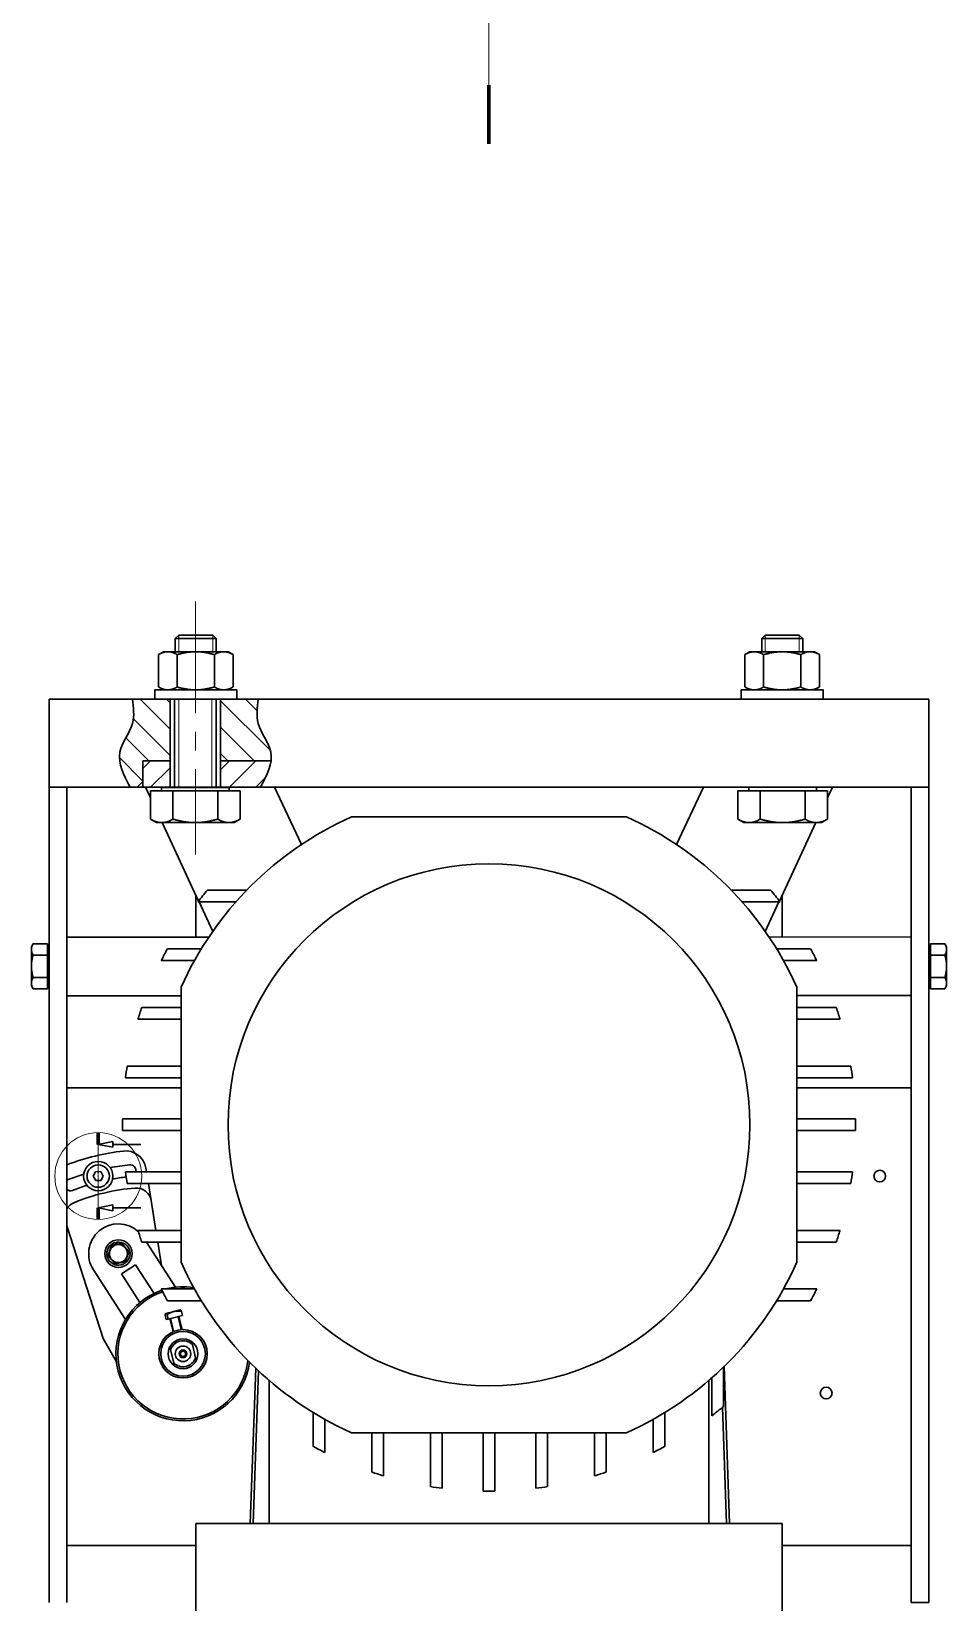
# Model space of a CAD drawing. Header units: millimetres. Extents: x 587 to 10361, y -8386 to 1488.
# Drawn here: x 5961.8 to 6117.9, y -119.8 to 148.1 of the extents above; entities that cross this region are included whole.
import ezdxf

# ---------------------------------------------------------------- set-up
doc = ezdxf.new("R2010")
doc.units = ezdxf.units.MM
doc.linetypes.add('ACAD_ISO10W100', pattern=[18, 12, -3, 0, -3])
doc.linetypes.add('CENTER2', pattern=[28.575, 19.05, -3.175, 3.175, -3.175])
for name, color, linetype, lineweight in [('Bgruba', 130, 'Continuous', 70), ('Cienka', 30, 'Continuous', 0), ('Gruba', 7, 'Continuous', 30), ('Kreskowanie', 10, 'Continuous', 0), ('Przekrój', 50, 'Continuous', 15), ('Symetria', 210, 'ACAD_ISO10W100', 0), ('Widoczne (ISO)', 7, 'Continuous', 30)]:
    doc.layers.add(name, color=color, linetype=linetype, lineweight=lineweight)

# ---------------------------------------------------------------- blocks, each defined once
blk = doc.blocks.new('*U62')
at = {"layer": 'Symetria', "color": 0, "linetype": 'CENTER2', "transparency": 16777216}
blk.add_line((0, 23.75), (0, -19.36), dxfattribs=at)

msp = doc.modelspace()

# ---------------------------------------------------------------- hatches: boundary and pattern name
at = {"layer": 'Kreskowanie'}
h = msp.add_hatch(dxfattribs=at)
h.set_pattern_fill('ANSI31', color=256, angle=90)
h.set_pattern_definition([(135, (3921.0405, 68.4747), (-2.245064, -2.245064), [])])
edge = h.paths.add_edge_path()
edge.add_spline(control_points=[(5979.054, 34.217), (5979.233, 32.814), (5979.644, 29.584), (5975.622, 25.028), (5977.592, 21.247), (5978.65, 19.217)], knot_values=[0, 0, 0, 0, 4.1186815, 9.4812018, 15.7028266, 15.7028266, 15.7028266, 15.7028266], degree=3, periodic=0)
edge.add_line((5978.65, 19.217), (5979.845, 19.217))
edge.add_line((5979.845, 19.217), (5980.845, 20.217))
edge.add_line((5980.845, 20.217), (5980.845, 23.717))
edge.add_line((5980.845, 23.717), (5985.459, 23.717))
edge.add_line((5985.459, 23.717), (5985.459, 34.217))
edge.add_line((5985.459, 34.217), (5979.054, 34.217))
edge = h.paths.add_edge_path()
edge.add_spline(control_points=[(6002.672, 23.717), (6002.739, 24.214), (6002.732, 26.377), (5999.901, 29.584), (6000.312, 32.814), (6000.491, 34.217)], knot_values=[4.6477373, 4.6477373, 4.6477373, 4.6477373, 6.2216248, 11.5841451, 15.7028266, 15.7028266, 15.7028266, 15.7028266], degree=3, periodic=0)
edge.add_line((6000.491, 34.217), (5994.086, 34.217))
edge.add_line((5994.086, 34.217), (5994.086, 23.717))
edge.add_line((5994.086, 23.717), (6002.672, 23.717))
h = msp.add_hatch(dxfattribs=at)
h.set_pattern_fill('ANSI31', color=256)
h.set_pattern_definition([(45, (3921.0405, 68.4747), (-2.245064, 2.245064), [])])
h.paths.add_polyline_path([(5980.845, 23.717), (5980.845, 19.217), (5985.459, 19.217), (5985.459, 23.717)])
edge = h.paths.add_edge_path()
edge.add_line((5994.086, 23.717), (5994.086, 19.217))
edge.add_line((5994.086, 19.217), (6000.895, 19.217))
edge.add_spline(control_points=[(6000.895, 19.217), (6001.685, 20.734), (6002.475, 22.251), (6002.672, 23.717)], knot_values=[0, 0, 0, 0, 4.6477373, 4.6477373, 4.6477373, 4.6477373], degree=3, periodic=0)
edge.add_line((6002.672, 23.717), (5994.086, 23.717))

# ---------------------------------------------------------------- linework, layer by layer
at = {"layer": 'Bgruba'}
for p, q in [((6039.845, 138.948), (6039.845, 128.948)), ((5973.213, -41.682), (5973.213, -39.682)), ((5973.213, -52.5), (5973.213, -54.5))]:
    msp.add_line(p, q, dxfattribs=at)
at = {"layer": 'Cienka'}
for p, q in [((5986.959, 45.161), (5986.959, 42.317)), ((5992.732, 45.161), (5992.732, 42.317)), ((6086.959, 45.161), (6086.959, 42.317)), ((6092.732, 45.161), (6092.732, 42.317)), ((5986.959, 19.217), (5986.959, 34.217)), ((5992.586, 19.217), (5992.586, 34.217)), ((5992.586, 19.217), (5992.586, 34.217)), ((5985.606, -71.353), (5986.132, -73.559)), ((5986.796, -71.069), (5987.322, -73.275))]:
    msp.add_line(p, q, dxfattribs=at)
at = {"layer": 'Gruba'}
for p, q in [((5986.959, 45.161), (5986.345, 44.547)), ((5986.345, 44.547), (5993.345, 44.547)), ((5986.345, 42.317), (5986.345, 44.547)), ((5992.732, 45.161), (5986.959, 45.161)), ((5992.732, 45.161), (5993.345, 44.547)), ((5993.345, 42.317), (5993.345, 44.547)), ((6086.959, 45.161), (6086.345, 44.547)), ((6093.345, 44.547), (6086.345, 44.547)), ((6086.345, 42.317), (6086.345, 44.547)), ((6086.959, 45.161), (6092.732, 45.161)), ((6092.732, 45.161), (6093.345, 44.547)), ((6093.345, 42.317), (6093.345, 44.547)), ((5996.845, 35.817), (5982.845, 35.817)), ((5982.845, 34.217), (5982.845, 35.817)), ((5996.845, 34.217), (5996.845, 35.817)), ((6082.845, 35.817), (6096.845, 35.817)), ((6082.845, 34.217), (6082.845, 35.817)), ((6096.845, 34.217), (6096.845, 35.817)), ((5964.845, 34.217), (5964.845, 19.217)), ((6114.845, 34.217), (5964.845, 34.217)), ((5985.459, 34.217), (5985.459, 19.217)), ((5986.209, 34.217), (5986.209, 20.831)), ((5993.336, 34.217), (5993.336, 20.831)), ((5993.336, 34.217), (5993.336, 19.217)), ((5994.086, 19.217), (5994.086, 34.217)), ((6114.845, 34.217), (6114.845, 19.217)), ((5980.845, 19.217), (5980.845, 23.717)), ((5980.845, 23.717), (5985.459, 23.717)), ((5994.086, 23.717), (6002.672, 23.717)), ((6059.845, 19.217), (5964.845, 19.217)), ((5967.845, 19.217), (5964.845, 19.217)), ((5964.845, -119.81), (5964.845, 19.217)), ((5967.845, -119.81), (5967.845, 19.217)), ((5980.845, 20.217), (5979.845, 19.217)), ((5980.845, 19.217), (6002.845, 19.217)), ((5981.286, 19.217), (5982.141, 17.382)), ((5984.011, 19.217), (5984.011, 18.616)), ((5984.011, 19.189), (5984.011, 18.588)), ((5984.011, 19.189), (5984.011, 18.588)), ((5986.209, 20.831), (5986.209, 19.217)), ((5995.534, 19.217), (5995.534, 18.616)), ((5995.534, 19.189), (5995.534, 18.588)), ((6007.847, 9.435), (6003.286, 19.217)), ((6114.845, 19.217), (6059.845, 19.217)), ((6076.405, 19.217), (6071.844, 9.435)), ((6084.157, 19.217), (6084.157, 18.616)), ((6084.157, 19.189), (6084.157, 18.588)), ((6095.68, 19.189), (6095.68, 18.588)), ((6097.55, 17.382), (6098.405, 19.217)), ((6114.845, 19.217), (6111.845, 19.217)), ((6111.845, -119.81), (6111.845, 19.217)), ((6114.845, -119.81), (6114.845, 19.217)), ((5984.1, 13.181), (5990.337, -0.193)), ((6089.354, -0.193), (6095.591, 13.181)), ((5989.845, 0.86), (5989.845, -6.355)), ((5998.539, 1.661), (5991.822, 1.661)), ((6087.869, 1.661), (6081.152, 1.661)), ((6089.845, 0.86), (6089.845, -6.323)), ((5990.224, -0.339), (5996.692, -0.339)), ((5990.405, -0.339), (5992.745, -5.358)), ((6082.999, -0.339), (6089.467, -0.339)), ((6086.946, -5.358), (6089.286, -0.339)), ((5961.821, -7.997), (5962.117, -7.484)), ((5961.821, -8.442), (5961.821, -7.997)), ((5964.536, -7.484), (5962.117, -7.484)), ((5964.536, -9.4), (5964.536, -7.484)), ((5964.845, -6.314), (5964.845, -6.318)), ((5992.062, -6.355), (5967.845, -6.362)), ((6111.845, -6.316), (6087.608, -6.324)), ((6114.845, -6.314), (6114.845, -6.318)), ((6115.155, -7.484), (6117.574, -7.484)), ((6115.155, -9.4), (6115.155, -7.484)), ((6117.87, -7.997), (6117.574, -7.484)), ((6117.87, -8.442), (6117.87, -7.997)), ((5961.821, -11.316), (5961.821, -8.442)), ((5964.536, -9.4), (5962.117, -9.4)), ((5964.536, -8.376), (5964.845, -8.376)), ((5964.536, -13.232), (5964.536, -9.4)), ((5983.968, -10.339), (5989.623, -10.339)), ((5990.792, -8.339), (5985.016, -8.339)), ((6094.675, -8.339), (6088.899, -8.339)), ((6090.067, -10.339), (6095.723, -10.339)), ((6115.155, -8.376), (6114.845, -8.376)), ((6115.155, -9.4), (6117.574, -9.4)), ((6115.155, -13.232), (6115.155, -9.4)), ((6117.87, -11.316), (6117.87, -8.442)), ((5961.821, -14.19), (5961.821, -11.316)), ((5964.536, -13.232), (5962.117, -13.232)), ((5964.536, -15.148), (5964.536, -13.232)), ((6115.155, -13.232), (6117.574, -13.232)), ((6115.155, -15.148), (6115.155, -13.232)), ((6117.87, -14.19), (6117.87, -11.316)), ((5961.821, -14.634), (5961.821, -14.19)), ((5961.821, -14.634), (5962.117, -15.148)), ((5964.536, -15.148), (5962.117, -15.148)), ((5964.536, -14.256), (5964.845, -14.256)), ((6115.155, -14.256), (6114.845, -14.256)), ((6115.155, -15.148), (6117.574, -15.148)), ((6117.87, -14.634), (6117.574, -15.148)), ((6117.87, -14.634), (6117.87, -14.19)), ((5987.345, -16.356), (5967.845, -16.362)), ((5987.345, -18.339), (5980.632, -18.339)), ((6111.845, -16.316), (6092.345, -16.322)), ((6099.059, -18.339), (6092.345, -18.339)), ((5979.994, -20.339), (5987.345, -20.339)), ((6092.345, -20.339), (6099.697, -20.339)), ((5987.345, -28.339), (5978.151, -28.339)), ((6101.54, -28.339), (6092.345, -28.339)), ((5967.845, -32.062), (5987.345, -32.062)), ((5977.86, -30.339), (5987.345, -30.339)), ((6092.345, -30.339), (6101.831, -30.339)), ((6092.345, -32.062), (6111.845, -32.062)), ((5987.345, -37.339), (5977.353, -37.339)), ((6102.337, -37.339), (6092.345, -37.339)), ((5977.353, -39.339), (5987.345, -39.339)), ((6092.345, -39.339), (6102.337, -39.339)), ((5973.213, -41.682), (5975.713, -41.183)), ((5975.713, -42.183), (5973.213, -41.682)), ((5975.713, -41.183), (5975.713, -41.683)), ((5980.451, -41.685), (5975.713, -41.683)), ((5975.713, -41.683), (5975.713, -42.183)), ((5972.347, -47.106), (5972.766, -46.348)), ((5972.793, -47.848), (5972.347, -47.106)), ((5972.766, -46.348), (5973.632, -46.333)), ((5973.659, -47.833), (5972.793, -47.848)), ((5973.632, -46.333), (5974.079, -47.075)), ((5974.079, -47.075), (5973.659, -47.833)), ((5987.345, -46.339), (5977.86, -46.339)), ((5981.356, -45.74), (5981.452, -46.339)), ((6101.831, -46.339), (6092.345, -46.339)), ((5978.151, -48.339), (5987.345, -48.339)), ((5981.77, -48.339), (5982.235, -51.256)), ((6092.345, -48.339), (6101.54, -48.339)), ((5975.713, -51.998), (5973.213, -52.5)), ((5973.213, -52.5), (5975.713, -52.998)), ((5975.713, -52.498), (5975.713, -51.998)), ((5980.451, -52.496), (5975.713, -52.498)), ((5975.713, -52.998), (5975.713, -52.498)), ((5982.235, -51.256), (5983.046, -56.339)), ((5974.041, -74.756), (5967.845, -55.545)), ((5976.081, -58.475), (5976.07, -58.43)), ((5976.081, -58.475), (5976.156, -58.791)), ((5976.339, -58.366), (5976.35, -58.411)), ((5976.428, -58.738), (5976.35, -58.411)), ((5987.345, -56.339), (5979.994, -56.339)), ((5980.632, -58.339), (5987.345, -58.339)), ((5986.394, -66.03), (5981.436, -58.339)), ((5983.365, -58.339), (5983.998, -62.313)), ((6099.697, -56.339), (6092.345, -56.339)), ((6092.345, -58.339), (6099.059, -58.339)), ((5972.393, -63.063), (5977.855, -71.535)), ((5977.182, -63.753), (5979.584, -62.204)), ((5980.327, -68.631), (5977.182, -63.753)), ((5979.584, -62.204), (5982.729, -67.083)), ((5989.623, -66.339), (5983.968, -66.339)), ((6095.723, -66.339), (6090.067, -66.339)), ((5985.016, -68.339), (5990.792, -68.339)), ((6088.899, -68.339), (6094.675, -68.339)), ((5984.637, -70.835), (5984.805, -71.544)), ((5984.726, -70.502), (5984.716, -70.512)), ((5984.738, -70.499), (5984.726, -70.502)), ((5984.738, -70.499), (5986.133, -70.166)), ((5985.149, -71.462), (5984.805, -71.544)), ((5984.98, -70.753), (5985.149, -71.462)), ((5987.596, -70.878), (5985.149, -71.462)), ((5985.43, -71.395), (5985.964, -73.631)), ((5986.133, -70.166), (5987.197, -69.913)), ((5986.973, -71.038), (5987.507, -73.264)), ((5987.197, -69.913), (5987.21, -69.917)), ((5987.427, -70.17), (5987.596, -70.878)), ((5976.324, -78.744), (5974.041, -74.756)), ((5987.491, -73.194), (5987.499, -73.229)), ((5985.554, -76.718), (5986.087, -78.945)), ((5989.793, -78.058), (5989.259, -75.831)), ((5999.135, -106.339), (6000.063, -79.855)), ((5999.641, -106.339), (6000.552, -80.319)), ((6079.845, -86.363), (6079.845, -79.646)), ((6079.955, -79.54), (6080.854, -106.339)), ((6002.345, -81.928), (6002.345, -106.339)), ((6077.345, -81.928), (6077.345, -106.339)), ((6077.845, -81.493), (6077.845, -87.96)), ((6009.845, -87.393), (6009.845, -93.169)), ((6069.845, -93.169), (6069.845, -87.393)), ((6079.683, -86.497), (6080.349, -106.339)), ((6011.845, -94.216), (6011.845, -88.561)), ((6019.845, -90.839), (6019.845, -97.553)), ((6021.845, -98.191), (6021.845, -90.839)), ((6029.845, -90.839), (6029.845, -100.034)), ((6031.845, -100.325), (6031.845, -90.839)), ((6038.845, -90.839), (6038.845, -100.831)), ((6040.845, -100.831), (6040.845, -90.839)), ((6047.845, -90.839), (6047.845, -100.325)), ((6049.845, -100.034), (6049.845, -90.839)), ((6057.845, -90.839), (6057.845, -98.191)), ((6059.845, -97.553), (6059.845, -90.839)), ((6067.845, -88.561), (6067.845, -94.216)), ((5994.845, -106.339), (5989.845, -106.339)), ((5989.845, -136.339), (5989.845, -106.339)), ((5994.845, -106.339), (6084.845, -106.339)), ((6089.845, -106.339), (6084.845, -106.339)), ((6089.845, -136.339), (6089.845, -106.339)), ((5989.845, -110.062), (5967.845, -110.062)), ((6111.845, -110.062), (6089.845, -110.062)), ((6114.845, -119.81), (6111.845, -119.81))]:
    msp.add_line(p, q, dxfattribs=at)
for centre, radius in [((6039.845, -38.339), 44.5), ((5973.213, -47.091), 2.5), ((5973.213, -47.091), 1.9), ((6106.478, -47.091), 1), ((5976.662, -60.31), 2.342), ((5976.662, -60.31), 1.54), ((5987.673, -77.388), 4.128), ((5987.673, -77.388), 3.81), ((5987.673, -77.388), 2.54), ((5987.673, -77.388), 1.32), ((5987.673, -77.388), 0.66), ((5987.673, -77.388), 0.439), ((6097.335, -84.086), 1)]:
    msp.add_circle(centre, radius, dxfattribs=at)
for centre, radius, start, end in [((6039.845, -38.339), 57.5, 114.07061, 155.92939), ((6039.845, -38.339), 57.5, 24.07061, 65.92939), ((6039.845, -38.339), 62.5, 140.20818, 142.55497), ((6039.845, -38.339), 62.5, 37.44503, 39.79182), ((6039.845, -38.339), 62.5, 151.3146, 153.38456), ((6039.845, -38.339), 62.5, 26.61544, 28.6854), ((6039.845, -38.339), 62.5, 161.33708, 163.26174), ((6039.845, -38.339), 62.5, 16.73826, 18.66292), ((6039.845, -38.339), 62.5, 170.7931, 172.64596), ((6039.845, -38.339), 62.5, 7.35404, 9.2069), ((6039.845, -38.339), 62.5, 179.08323, 180.91677), ((6039.845, -38.339), 62.5, 359.08323, 0.91677), ((5982.355, -84.085), 41.549, 96.71176, 110.21873), ((5977.907, -46.289), 3.493, 9.05684, 96.71176), ((5969.202, -48.374), 3.493, 110.21873, 112.86299), ((5982.355, -84.085), 39.092, 95.56204, 100.46906), ((5978.662, -46.165), 0.992, 349.86986, 95.56204), ((5968.473, -48.605), 0.992, 111.36846, 129.21536), ((5982.355, -84.085), 39.092, 107.29266, 111.36846), ((5982.355, -84.085), 37.108, 96.76794, 100.38912), ((6039.845, -38.339), 62.5, 187.35404, 189.2069), ((6039.845, -38.339), 62.5, 350.7931, 352.64596), ((5968.473, -48.605), 0.992, 230.78464, 291.36846), ((5982.355, -84.085), 37.108, 107.3726, 111.36846), ((5982.355, -84.085), 35.076, 94.63284, 112.29766), ((5979.727, -51.656), 2.54, 9.05684, 94.63284), ((5970.01, -53.982), 2.54, 112.29766, 148.46461), ((5976.662, -60.31), 5.08, 48.18319, 212.81194), ((5976.662, -60.31), 1.971, 107.49256, 99.43794), ((5976.662, -60.31), 1.808, 129.63903, 132.48957), ((5976.662, -60.31), 1.808, 69.63903, 72.48957), ((6039.845, -38.339), 62.5, 196.73826, 198.66292), ((6039.845, -38.339), 62.5, 341.33708, 343.26174), ((5976.662, -60.31), 1.808, 189.63903, 192.48957), ((5976.662, -60.31), 1.808, 9.63903, 12.48957), ((5976.662, -60.31), 1.808, 249.63903, 252.48957), ((5976.662, -60.31), 1.808, 309.63903, 312.48957), ((6039.845, -38.339), 57.5, 204.07061, 245.92939), ((6039.845, -38.339), 57.5, 294.07061, 335.92939), ((5987.673, -77.388), 11.43, 108.37716, 352.78611), ((5987.673, -77.388), 11.113, 108.12972, 354.0877), ((6039.845, -38.339), 62.5, 206.61544, 208.6854), ((5987.673, -77.388), 11.43, 80.84056, 104.84185), ((5987.673, -77.388), 11.113, 83.8553, 96.1447), ((6039.845, -38.339), 62.5, 331.3146, 333.38456), ((5987.673, -77.388), 2.223, 44.46797, 162.46253), ((5987.673, -77.388), 2.223, 224.46797, 342.46253), ((6039.845, -38.339), 62.5, 307.44503, 309.79182), ((6039.845, -38.339), 62.5, 241.3146, 243.38456), ((6039.845, -38.339), 62.5, 296.61544, 298.6854), ((6039.845, -38.339), 62.5, 251.33708, 253.26174), ((6039.845, -38.339), 62.5, 286.73826, 288.66292), ((6039.845, -38.339), 62.5, 260.7931, 262.64596), ((6039.845, -38.339), 62.5, 269.08323, 270.91677), ((6039.845, -38.339), 62.5, 277.35404, 279.2069)]:
    msp.add_arc(centre, radius, start, end, dxfattribs=at)
for points in [[(5978.65, 19.217), (5976.9, 25.187), (5979.054, 30.098), (5979.054, 34.217)], [(6000.895, 19.217), (6002.645, 25.187), (6000.491, 30.098), (6000.491, 34.217)]]:
    msp.add_spline(points, degree=3, dxfattribs=at)
for points, weights in [([(6016.393, 14.161), (6039.845, 14.161), (6063.298, 14.161)], [1.01818181818, 1.11515151515, 1.01818181818]), ([(5961.821, -8.442), (5961.821, -7.997), (5962.117, -7.484)], [1, 1.0379548493, 1]), ([(6117.87, -8.442), (6117.87, -7.997), (6117.574, -7.484)], [1, 1.0379548493, 1]), ([(5962.117, -9.4), (5961.821, -8.887), (5961.821, -8.442)], [1, 1.0379548493, 1]), ([(5961.821, -11.316), (5961.821, -10.427), (5962.117, -9.4)], [1, 1.0379548493, 1]), ([(6117.574, -9.4), (6117.87, -8.887), (6117.87, -8.442)], [1, 1.0379548493, 1]), ([(6117.87, -11.316), (6117.87, -10.427), (6117.574, -9.4)], [1, 1.0379548493, 1]), ([(5962.117, -13.232), (5961.821, -12.205), (5961.821, -11.316)], [1, 1.0379548493, 1]), ([(5961.821, -14.19), (5961.821, -13.745), (5962.117, -13.232)], [1, 1.0379548493, 1]), ([(6117.574, -13.232), (6117.87, -12.205), (6117.87, -11.316)], [1, 1.0379548493, 1]), ([(6117.87, -14.19), (6117.87, -13.745), (6117.574, -13.232)], [1, 1.0379548493, 1]), ([(5962.117, -15.148), (5961.821, -14.634), (5961.821, -14.19)], [1, 1.0379548493, 1]), ([(5987.345, -61.791), (5987.345, -38.339), (5987.345, -14.887)], [1.01818181818, 1.11515151515, 1.01818181818]), ([(6092.345, -14.887), (6092.345, -38.339), (6092.345, -61.791)], [1.01818181818, 1.11515151515, 1.01818181818]), ([(6117.574, -15.148), (6117.87, -14.634), (6117.87, -14.19)], [1, 1.0379548493, 1]), ([(5977.206, -58.586), (5976.358, -58.752), (5975.509, -58.918)], [1.75202501937, 1.99503183281, 1.75202501937]), ([(5977.291, -58.615), (5977.859, -59.267), (5978.427, -59.919)], [1.75202501937, 1.99503183281, 1.75202501937]), ([(5974.88, -60.613), (5975.161, -59.795), (5975.441, -58.977)], [1.75202501937, 1.99503183281, 1.75202501937]), ([(5976.033, -62.005), (5975.465, -61.353), (5974.897, -60.701)], [1.75202501937, 1.99503183281, 1.75202501937]), ([(5978.444, -60.007), (5978.164, -60.825), (5977.883, -61.643)], [1.75202501937, 1.99503183281, 1.75202501937]), ([(5977.815, -61.702), (5976.967, -61.868), (5976.118, -62.034)], [1.75202501937, 1.99503183281, 1.75202501937]), ([(5984.637, -70.835), (5984.667, -70.516), (5984.738, -70.499)], [1.52432876909, 1.84002759393, 1.84002759393]), ([(5984.738, -70.499), (5984.809, -70.482), (5984.98, -70.753)], [1.84002759393, 1.84002759393, 1.52432876909]), ([(5986.133, -70.166), (5985.626, -70.287), (5984.98, -70.753)], [1.84002759393, 1.84002759393, 1.52432876909]), ([(5987.427, -70.17), (5986.64, -70.046), (5986.133, -70.166)], [1.52432876909, 1.84002759393, 1.84002759393]), ([(5987.21, -69.917), (5987.28, -69.938), (5987.427, -70.17)], [1.83104110951, 1.78676388611, 1.52432876909]), ([(5985.43, -76.198), (5985.496, -76.475), (5985.554, -76.718)], [1, 1.00637700007, 1]), ([(5989.259, -75.831), (5989.201, -75.588), (5989.135, -75.31)], [1, 1.00637700007, 1]), ([(5986.087, -78.945), (5986.145, -79.188), (5986.212, -79.465)], [1, 1.00637700007, 1]), ([(5989.917, -78.578), (5989.851, -78.301), (5989.793, -78.058)], [1, 1.00637700007, 1]), ([(6063.298, -90.839), (6039.845, -90.839), (6016.393, -90.839)], [1.01818181818, 1.11515151515, 1.01818181818])]:
    msp.add_rational_spline(points, weights, degree=2, dxfattribs=at)
at = {"layer": 'Przekrój'}
msp.add_circle((5973.213, -47.091), 7.409, dxfattribs=at)
at = {"layer": 'Symetria'}
for p, q in [((6039.845, 138.948), (6039.845, 925.764)), ((5973.213, -41.682), (5973.213, -52.5))]:
    msp.add_line(p, q, dxfattribs=at)
at = {"layer": 'Widoczne (ISO)'}
for p, q in [((5984.345, 42.317), (5983.495, 41.826)), ((5983.495, 41.826), (5983.495, 36.308)), ((5984.345, 42.317), (5985.082, 42.317)), ((5985.082, 42.317), (5989.845, 42.317)), ((5986.67, 41.826), (5986.67, 36.308)), ((5989.845, 42.317), (5994.609, 42.317)), ((5993.021, 41.826), (5993.021, 36.308)), ((5994.609, 42.317), (5995.345, 42.317)), ((5995.345, 42.317), (5996.196, 41.826)), ((5996.196, 41.826), (5996.196, 36.308)), ((6084.345, 42.317), (6083.495, 41.826)), ((6083.495, 41.826), (6083.495, 36.308)), ((6085.082, 42.317), (6084.345, 42.317)), ((6089.845, 42.317), (6085.082, 42.317)), ((6086.67, 41.826), (6086.67, 36.308)), ((6094.609, 42.317), (6089.845, 42.317)), ((6093.021, 41.826), (6093.021, 36.308)), ((6095.345, 42.317), (6094.609, 42.317)), ((6095.345, 42.317), (6096.196, 41.826)), ((6096.196, 41.826), (6096.196, 36.308)), ((5984.345, 35.817), (5983.495, 36.308)), ((5985.082, 35.817), (5984.345, 35.817)), ((5989.845, 35.817), (5985.082, 35.817)), ((5994.609, 35.817), (5989.845, 35.817)), ((5995.345, 35.817), (5994.609, 35.817)), ((5995.345, 35.817), (5996.196, 36.308)), ((6084.345, 35.817), (6083.495, 36.308)), ((6084.345, 35.817), (6085.082, 35.817)), ((6085.082, 35.817), (6089.845, 35.817)), ((6089.845, 35.817), (6094.609, 35.817)), ((6094.609, 35.817), (6095.345, 35.817)), ((6095.345, 35.817), (6096.196, 36.308)), ((5984.005, 18.616), (5984.005, 19.217)), ((5984.005, 19.189), (5995.54, 19.189)), ((5984.005, 18.588), (5984.005, 19.189)), ((5995.54, 18.616), (5995.54, 19.217)), ((5995.54, 18.588), (5995.54, 19.189)), ((5995.54, 18.588), (5995.54, 19.189)), ((6084.151, 18.616), (6084.151, 19.217)), ((6084.151, 18.588), (6084.151, 19.189)), ((6084.151, 18.588), (6084.151, 19.189)), ((5985.957, 18.616), (5982.141, 18.616)), ((5985.957, 18.588), (5982.141, 18.588)), ((5982.141, 18.588), (5982.141, 13.771)), ((5985.957, 18.588), (5982.141, 18.588)), ((5985.957, 18.616), (5985.957, 17.73)), ((5993.588, 18.616), (5985.957, 18.616)), ((5985.957, 18.588), (5985.957, 13.771)), ((5993.588, 18.588), (5985.957, 18.588)), ((5985.957, 18.588), (5985.957, 13.771)), ((5993.588, 18.588), (5985.957, 18.588)), ((5993.588, 18.616), (5993.588, 17.73)), ((5997.404, 18.616), (5993.588, 18.616)), ((5993.588, 18.588), (5993.588, 13.771)), ((5997.404, 18.588), (5993.588, 18.588)), ((5993.588, 18.588), (5993.588, 13.771)), ((5997.404, 18.588), (5993.588, 18.588)), ((5997.404, 18.616), (5997.404, 17.73)), ((5997.404, 18.588), (5997.404, 13.771)), ((5997.404, 18.588), (5997.404, 13.771)), ((6082.287, 18.616), (6086.103, 18.616)), ((6082.287, 18.616), (6082.287, 17.73)), ((6082.287, 18.588), (6086.103, 18.588)), ((6082.287, 18.588), (6082.287, 13.771)), ((6082.287, 18.588), (6086.103, 18.588)), ((6082.287, 18.588), (6082.287, 13.771)), ((6086.103, 18.616), (6086.103, 17.73)), ((6086.103, 18.616), (6093.734, 18.616)), ((6086.103, 18.588), (6086.103, 13.771)), ((6086.103, 18.588), (6093.734, 18.588)), ((6086.103, 18.588), (6086.103, 13.771)), ((6086.103, 18.588), (6093.734, 18.588)), ((6093.734, 18.616), (6093.734, 17.73)), ((6093.734, 18.616), (6097.55, 18.616)), ((6093.734, 18.588), (6093.734, 13.771)), ((6093.734, 18.588), (6097.55, 18.588)), ((6093.734, 18.588), (6093.734, 13.771)), ((6093.734, 18.588), (6097.55, 18.588)), ((6097.55, 18.588), (6097.55, 13.771)), ((5983.164, 13.181), (5982.141, 13.771)), ((5983.164, 13.181), (5982.141, 13.771)), ((5996.381, 13.181), (5997.404, 13.771)), ((5996.381, 13.181), (5997.404, 13.771)), ((6083.309, 13.181), (6082.287, 13.771)), ((6083.309, 13.181), (6082.287, 13.771)), ((6096.527, 13.181), (6097.55, 13.771)), ((6096.527, 13.181), (6097.55, 13.771)), ((5984.049, 13.181), (5983.164, 13.181)), ((5984.049, 13.181), (5983.164, 13.181)), ((5989.773, 13.181), (5984.049, 13.181)), ((5989.773, 13.181), (5984.049, 13.181)), ((5995.496, 13.181), (5989.773, 13.181)), ((5995.496, 13.181), (5989.773, 13.181)), ((5996.381, 13.181), (5995.496, 13.181)), ((5996.381, 13.181), (5995.496, 13.181)), ((6083.309, 13.181), (6084.195, 13.181)), ((6083.309, 13.181), (6084.195, 13.181)), ((6084.195, 13.181), (6089.918, 13.181)), ((6084.195, 13.181), (6089.918, 13.181)), ((6089.918, 13.181), (6095.642, 13.181)), ((6089.918, 13.181), (6095.642, 13.181)), ((6095.642, 13.181), (6096.527, 13.181)), ((6095.642, 13.181), (6096.527, 13.181))]:
    msp.add_line(p, q, dxfattribs=at)
for points in [[(5983.495, 41.826), (5984.345, 42.317), (5985.082, 42.317)], [(5985.082, 42.317), (5985.819, 42.317), (5986.67, 41.826)], [(5986.67, 41.826), (5988.372, 42.317), (5989.845, 42.317)], [(5989.845, 42.317), (5991.319, 42.317), (5993.021, 41.826)], [(5993.021, 41.826), (5993.872, 42.317), (5994.609, 42.317)], [(5994.609, 42.317), (5995.345, 42.317), (5996.196, 41.826)], [(6085.082, 42.317), (6084.345, 42.317), (6083.495, 41.826)], [(6086.67, 41.826), (6085.819, 42.317), (6085.082, 42.317)], [(6089.845, 42.317), (6088.372, 42.317), (6086.67, 41.826)], [(6093.021, 41.826), (6091.319, 42.317), (6089.845, 42.317)], [(6094.609, 42.317), (6093.872, 42.317), (6093.021, 41.826)], [(6096.196, 41.826), (6095.345, 42.317), (6094.609, 42.317)], [(5985.082, 35.817), (5984.345, 35.817), (5983.495, 36.308)], [(5986.67, 36.308), (5985.819, 35.817), (5985.082, 35.817)], [(5989.845, 35.817), (5988.372, 35.817), (5986.67, 36.308)], [(5993.021, 36.308), (5991.319, 35.817), (5989.845, 35.817)], [(5994.609, 35.817), (5993.872, 35.817), (5993.021, 36.308)], [(5996.196, 36.308), (5995.345, 35.817), (5994.609, 35.817)], [(6083.495, 36.308), (6084.345, 35.817), (6085.082, 35.817)], [(6085.082, 35.817), (6085.819, 35.817), (6086.67, 36.308)], [(6086.67, 36.308), (6088.372, 35.817), (6089.845, 35.817)], [(6089.845, 35.817), (6091.319, 35.817), (6093.021, 36.308)], [(6093.021, 36.308), (6093.872, 35.817), (6094.609, 35.817)], [(6094.609, 35.817), (6095.345, 35.817), (6096.196, 36.308)], [(5984.049, 13.181), (5983.164, 13.181), (5982.141, 13.771)], [(5984.049, 13.181), (5983.164, 13.181), (5982.141, 13.771)], [(5985.957, 13.771), (5984.935, 13.181), (5984.049, 13.181)], [(5985.957, 13.771), (5984.935, 13.181), (5984.049, 13.181)], [(5989.773, 13.181), (5988.002, 13.181), (5985.957, 13.771)], [(5989.773, 13.181), (5988.002, 13.181), (5985.957, 13.771)], [(5993.588, 13.771), (5991.543, 13.181), (5989.773, 13.181)], [(5993.588, 13.771), (5991.543, 13.181), (5989.773, 13.181)], [(5995.496, 13.181), (5994.611, 13.181), (5993.588, 13.771)], [(5995.496, 13.181), (5994.611, 13.181), (5993.588, 13.771)], [(5997.404, 13.771), (5996.381, 13.181), (5995.496, 13.181)], [(5997.404, 13.771), (5996.381, 13.181), (5995.496, 13.181)], [(6082.287, 13.771), (6083.309, 13.181), (6084.195, 13.181)], [(6082.287, 13.771), (6083.309, 13.181), (6084.195, 13.181)], [(6084.195, 13.181), (6085.08, 13.181), (6086.103, 13.771)], [(6084.195, 13.181), (6085.08, 13.181), (6086.103, 13.771)], [(6086.103, 13.771), (6088.148, 13.181), (6089.918, 13.181)], [(6086.103, 13.771), (6088.148, 13.181), (6089.918, 13.181)], [(6089.918, 13.181), (6091.689, 13.181), (6093.734, 13.771)], [(6089.918, 13.181), (6091.689, 13.181), (6093.734, 13.771)], [(6093.734, 13.771), (6094.756, 13.181), (6095.642, 13.181)], [(6093.734, 13.771), (6094.756, 13.181), (6095.642, 13.181)], [(6095.642, 13.181), (6096.527, 13.181), (6097.55, 13.771)], [(6095.642, 13.181), (6096.527, 13.181), (6097.55, 13.771)]]:
    msp.add_rational_spline(points, [1, 1.0379548493, 1], degree=2, dxfattribs=at)

# ---------------------------------------------------------------- block references
at = {"layer": 'Symetria', "linetype": 'CENTER2'}
msp.add_blockref('*U62', (5989.773, 27.12), dxfattribs=at)

doc.saveas('drawing.dxf')
